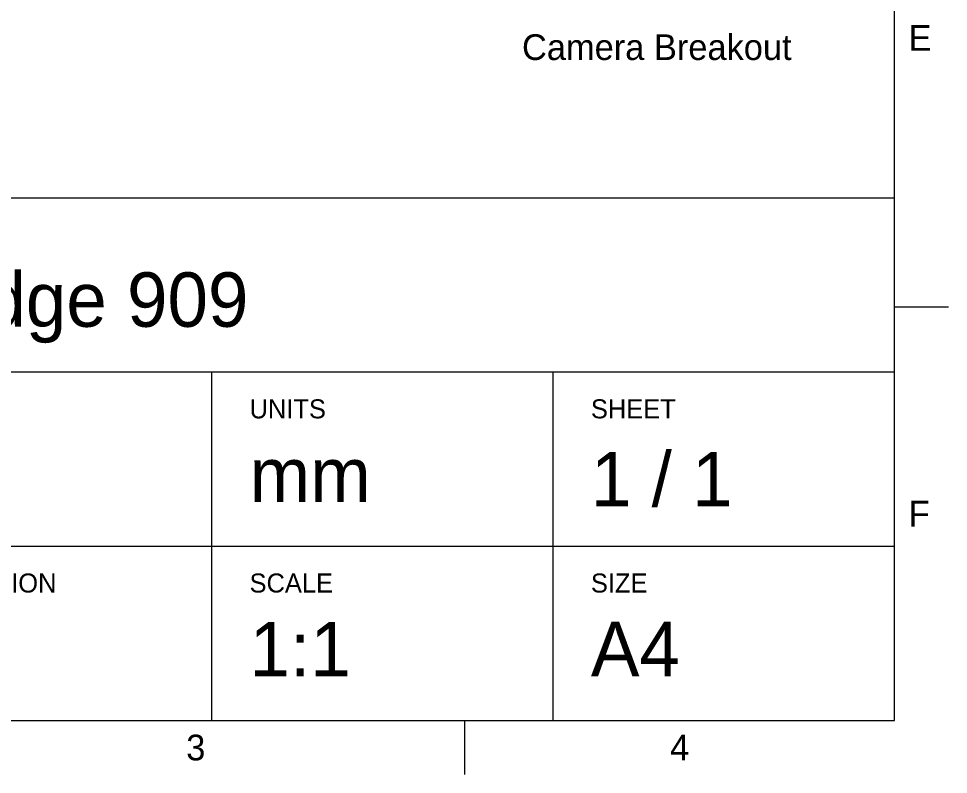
# Model space of a CAD drawing. Header units: millimetres. Extents: x 15 to 205, y 5 to 292.
# Drawn here: x 118.5 to 205, y 5 to 75.3 of the extents above; entities that cross this region are included whole.
import ezdxf

# ---------------------------------------------------------------- set-up
doc = ezdxf.new("R2010")
doc.units = ezdxf.units.MM
doc.layers.add('Annotations', color=7, linetype='Continuous')
doc.layers.add('Border', color=7, linetype='Continuous')
doc.styles.add('Shapr0', font='txt', dxfattribs={"height": 2.3925})
doc.styles.add('Shapr1', font='txt', dxfattribs={"height": 2.3925})

msp = doc.modelspace()

# ---------------------------------------------------------------- linework, layer by layer
at = {"layer": 'Border', "linetype": 'Continuous', "lineweight": 15}
for p, q in [((200, 10), (200, 287)), ((200, 58.6), (87.1, 58.6)), ((200, 48.5), (205, 48.5)), ((200, 42.4), (87.1, 42.4)), ((136.5, 10), (136.5, 42.4)), ((168.25, 10), (168.25, 42.4)), ((200, 26.2), (87.1, 26.2)), ((20, 10), (200, 10)), ((160, 10), (160, 5))]:
    msp.add_line(p, q, dxfattribs=at)

# ---------------------------------------------------------------- texts
at = {"layer": 'Annotations', "linetype": 'Continuous', "lineweight": 15, "insert": (165.342, 72.629), "char_height": 1.79438, "width": 84.66672, "attachment_point": 4}
msp.add_mtext('{\\fSF-Mono-Regular-Extended.ttf|b0|i0|c0|p0;\\H1.333333x;Camera Breakout}', dxfattribs=at)
at = {"layer": 'Border', "linetype": 'Continuous', "lineweight": 15, "char_height": 2.393, "width": 2.3925, "style": 'Shapr0'}
for s, insert, attachment_point in [('E', (201.304, 73.5), 4), ('F', (201.304, 29.25), 4), ('3', (135, 8.696), 2), ('4', (180, 8.696), 2)]:
    msp.add_mtext(s, dxfattribs=dict(at, insert=insert, attachment_point=attachment_point))
at = {"layer": 'Border', "linetype": 'Continuous', "lineweight": 15, "attachment_point": 7, "style": 'Shapr1'}
for s, insert, char_height in [('Ziloo Bridge 909', (90.6, 45.108), 5.06253), ('UNITS', (140, 38.092), 1.7705), ('SHEET', (171.75, 38.092), 1.7705), ('1 / 1', (171.75, 29.856), 5.0625), ('mm', (140, 30.337), 5.0625), ('FIRST ANGLE PROJECTION', (90.6, 21.892), 1.77045), ('SCALE', (140, 21.892), 1.7705), ('SIZE', (171.75, 21.892), 1.7705), ('1:1', (140, 14.116), 5.0625), ('A4', (171.75, 14.137), 5.0625)]:
    msp.add_mtext(s, dxfattribs=dict(at, insert=insert, char_height=char_height))

doc.saveas('drawing.dxf')
